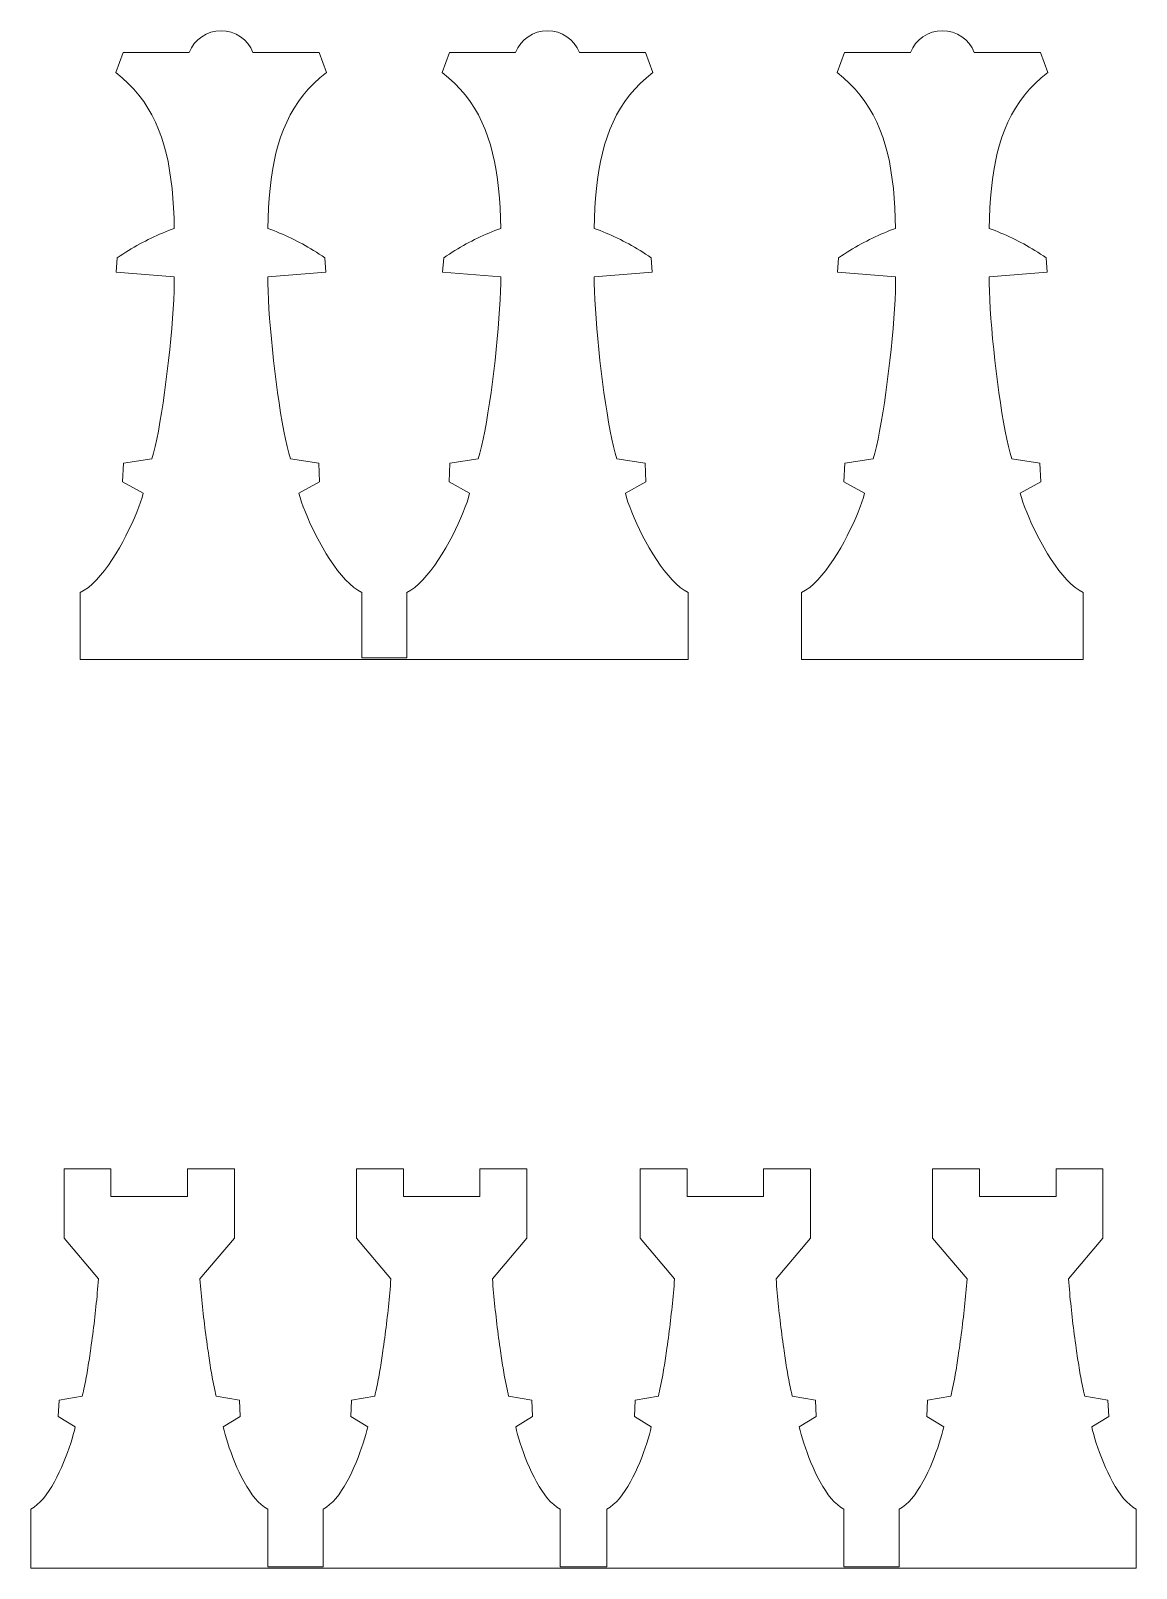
# Model space of a CAD drawing. Extents: x -85 to 527, y -293 to -76.
# Drawn here: x 122.3 to 265.2, y -292.9 to -94 of the extents above; entities that cross this region are included whole.
import ezdxf

# ---------------------------------------------------------------- set-up
doc = ezdxf.new("R2010")
doc.units = 0
doc.header["$MEASUREMENT"] = 0

# ---------------------------------------------------------------- blocks, each defined once
blk = doc.blocks.new('*E26')
at = {"color": 30, "linetype": 'Continuous', "lineweight": 0, "flags": 128}
blk.add_lwpolyline([(183.055064, -125.839157), (183.053254, -126.729221), (183.028416, -127.728026), (182.981861, -128.822487), (182.914899, -129.999519), (182.828842, -131.246038), (182.724999, -132.548959), (182.604682, -133.895199), (182.469202, -135.271673), (182.319869, -136.665295), (182.157993, -138.062982), (181.984887, -139.45165), (181.80186, -140.818213), (181.610224, -142.149587), (181.411289, -143.432689), (181.206365, -144.654432), (180.996764, -145.801734), (180.783797, -146.861509), (180.568774, -147.820672), (180.353006, -148.666141), (180.137803, -149.384829)], dxfattribs=at)
blk = doc.blocks.new('*E27')
at = {"color": 30, "linetype": 'Continuous', "lineweight": 0, "flags": 128}
blk.add_lwpolyline([(179.032917, -153.860087), (178.886583, -154.391729), (178.697604, -154.983485), (178.468522, -155.627265), (178.201882, -156.314975), (177.900227, -157.038524), (177.566101, -157.789819), (177.202047, -158.560768), (176.810609, -159.343278), (176.394331, -160.129257), (175.955755, -160.910614), (175.497427, -161.679255), (175.021888, -162.427089), (174.531684, -163.146024), (174.029356, -163.827966), (173.51745, -164.464824), (172.998509, -165.048505), (172.475075, -165.570918), (171.949694, -166.02397), (171.424908, -166.399568), (170.903261, -166.689621)], dxfattribs=at)
blk = doc.blocks.new('*E28')
at = {"color": 30, "linetype": 'Continuous', "lineweight": 0, "flags": 128}
blk.add_lwpolyline([(175.685792, -123.401918), (176.050402, -123.154997), (176.414201, -122.914938), (176.777391, -122.681589), (177.140176, -122.4548), (177.502758, -122.234422), (177.865339, -122.020304), (178.228124, -121.812295), (178.591314, -121.610246), (178.955113, -121.414007), (179.319723, -121.223426), (179.685347, -121.038355), (180.052188, -120.858641), (180.420449, -120.684137), (180.790333, -120.51469), (181.162041, -120.350151), (181.535779, -120.19037), (181.911747, -120.035196), (182.290149, -119.88448), (182.671188, -119.73807), (183.055066, -119.595817)], dxfattribs=at)
blk = doc.blocks.new('*E29')
at = {"color": 30, "linetype": 'Continuous', "lineweight": 0, "flags": 128}
blk.add_lwpolyline([(183.055066, -119.595817), (183.023291, -118.256228), (182.967176, -116.951787), (182.884695, -115.682455), (182.773818, -114.448196), (182.632517, -113.248971), (182.458765, -112.084742), (182.250532, -110.95547), (182.005791, -109.861119), (181.722514, -108.801649), (181.398671, -107.777023), (181.032236, -106.787203), (180.621179, -105.83215), (180.163473, -104.911828), (179.657089, -104.026197), (179.099999, -103.17522), (178.490175, -102.358859), (177.825588, -101.577075), (177.10421, -100.829831), (176.324014, -100.117089), (175.48297, -99.43881)], dxfattribs=at)
blk = doc.blocks.new('*E30')
at = {"color": 30, "linetype": 'Continuous', "lineweight": 0, "flags": 128}
blk.add_lwpolyline([(195.157101, -125.839157), (195.158911, -126.729221), (195.183749, -127.728026), (195.230304, -128.822487), (195.297266, -129.999519), (195.383323, -131.246038), (195.487166, -132.548959), (195.607483, -133.895199), (195.742963, -135.271673), (195.892296, -136.665295), (196.054172, -138.062982), (196.227278, -139.45165), (196.410305, -140.818213), (196.601941, -142.149587), (196.800876, -143.432689), (197.0058, -144.654432), (197.215401, -145.801734), (197.428368, -146.861509), (197.643391, -147.820672), (197.859159, -148.666141), (198.074362, -149.384829)], dxfattribs=at)
blk = doc.blocks.new('*E31')
at = {"color": 30, "linetype": 'Continuous', "lineweight": 0, "flags": 128}
blk.add_lwpolyline([(199.179248, -153.860087), (199.325582, -154.391729), (199.514561, -154.983485), (199.743643, -155.627265), (200.010283, -156.314975), (200.311938, -157.038524), (200.646064, -157.789819), (201.010118, -158.560768), (201.401556, -159.343278), (201.817834, -160.129257), (202.25641, -160.910614), (202.714738, -161.679255), (203.190277, -162.427089), (203.680481, -163.146024), (204.182809, -163.827966), (204.694715, -164.464824), (205.213656, -165.048505), (205.73709, -165.570918), (206.262471, -166.02397), (206.787257, -166.399568), (207.308904, -166.689621)], dxfattribs=at)
blk = doc.blocks.new('*E32')
at = {"color": 30, "linetype": 'Continuous', "lineweight": 0, "flags": 128}
blk.add_lwpolyline([(202.526373, -123.401918), (202.161763, -123.154997), (201.797964, -122.914938), (201.434774, -122.681589), (201.071989, -122.4548), (200.709407, -122.234422), (200.346826, -122.020304), (199.984041, -121.812295), (199.620851, -121.610246), (199.257052, -121.414007), (198.892442, -121.223426), (198.526818, -121.038355), (198.159977, -120.858641), (197.791716, -120.684137), (197.421832, -120.51469), (197.050124, -120.350151), (196.676386, -120.19037), (196.300418, -120.035196), (195.922016, -119.88448), (195.540977, -119.73807), (195.157099, -119.595817)], dxfattribs=at)
blk = doc.blocks.new('*E33')
at = {"color": 30, "linetype": 'Continuous', "lineweight": 0, "flags": 128}
blk.add_lwpolyline([(195.157099, -119.595817), (195.188874, -118.256228), (195.244989, -116.951787), (195.32747, -115.682455), (195.438347, -114.448196), (195.579648, -113.248971), (195.7534, -112.084742), (195.961633, -110.95547), (196.206374, -109.861119), (196.489651, -108.801649), (196.813493, -107.777023), (197.179929, -106.787203), (197.590986, -105.83215), (198.048692, -104.911828), (198.555076, -104.026197), (199.112166, -103.17522), (199.72199, -102.358859), (200.386577, -101.577075), (201.107955, -100.829831), (201.888151, -100.117089), (202.729195, -99.43881)], dxfattribs=at)
blk = doc.blocks.new('*E34')
at = {"color": 30, "linetype": 'Continuous', "lineweight": 0, "flags": 128}
blk.add_lwpolyline([(140.844747, -125.839157), (140.842937, -126.729221), (140.818099, -127.728026), (140.771544, -128.822487), (140.704582, -129.999519), (140.618525, -131.246038), (140.514682, -132.548959), (140.394365, -133.895199), (140.258884, -135.271673), (140.109551, -136.665295), (139.947676, -138.062982), (139.77457, -139.45165), (139.591543, -140.818213), (139.399906, -142.149587), (139.200971, -143.432689), (138.996048, -144.654432), (138.786447, -145.801734), (138.57348, -146.861509), (138.358457, -147.820672), (138.142688, -148.666141), (137.927486, -149.384829)], dxfattribs=at)
blk = doc.blocks.new('*E35')
at = {"color": 30, "linetype": 'Continuous', "lineweight": 0, "flags": 128}
blk.add_lwpolyline([(136.8226, -153.860087), (136.676266, -154.391729), (136.487287, -154.983485), (136.258205, -155.627265), (135.991565, -156.314975), (135.68991, -157.038524), (135.355784, -157.789819), (134.99173, -158.560768), (134.600292, -159.343278), (134.184014, -160.129257), (133.745438, -160.910614), (133.28711, -161.679255), (132.811571, -162.427089), (132.321367, -163.146024), (131.819039, -163.827966), (131.307133, -164.464824), (130.788192, -165.048505), (130.264758, -165.570918), (129.739377, -166.02397), (129.214591, -166.399568), (128.692944, -166.689621)], dxfattribs=at)
blk = doc.blocks.new('*E36')
at = {"color": 30, "linetype": 'Continuous', "lineweight": 0, "flags": 128}
blk.add_lwpolyline([(133.475475, -123.401918), (133.840085, -123.154997), (134.203884, -122.914938), (134.567074, -122.681589), (134.929858, -122.4548), (135.29244, -122.234422), (135.655022, -122.020304), (136.017807, -121.812295), (136.380997, -121.610246), (136.744796, -121.414007), (137.109406, -121.223426), (137.47503, -121.038355), (137.841871, -120.858641), (138.210132, -120.684137), (138.580015, -120.51469), (138.951724, -120.350151), (139.325461, -120.19037), (139.70143, -120.035196), (140.079832, -119.88448), (140.460871, -119.73807), (140.844749, -119.595817)], dxfattribs=at)
blk = doc.blocks.new('*E37')
at = {"color": 30, "linetype": 'Continuous', "lineweight": 0, "flags": 128}
blk.add_lwpolyline([(140.844749, -119.595817), (140.812974, -118.256228), (140.756859, -116.951787), (140.674378, -115.682455), (140.563501, -114.448196), (140.4222, -113.248971), (140.248448, -112.084742), (140.040215, -110.95547), (139.795474, -109.861119), (139.512196, -108.801649), (139.188354, -107.777023), (138.821919, -106.787203), (138.410862, -105.83215), (137.953156, -104.911828), (137.446772, -104.026197), (136.889682, -103.17522), (136.279857, -102.358859), (135.615271, -101.577075), (134.893893, -100.829831), (134.113697, -100.117089), (133.272653, -99.43881)], dxfattribs=at)
blk = doc.blocks.new('*E38')
at = {"color": 30, "linetype": 'Continuous', "lineweight": 0, "flags": 128}
blk.add_lwpolyline([(152.946784, -125.839157), (152.948594, -126.729221), (152.973432, -127.728026), (153.019987, -128.822487), (153.086949, -129.999519), (153.173006, -131.246038), (153.276849, -132.548959), (153.397166, -133.895199), (153.532646, -135.271673), (153.681979, -136.665295), (153.843855, -138.062982), (154.016961, -139.45165), (154.199988, -140.818213), (154.391624, -142.149587), (154.590559, -143.432689), (154.795483, -144.654432), (155.005084, -145.801734), (155.218051, -146.861509), (155.433074, -147.820672), (155.648842, -148.666141), (155.864045, -149.384829)], dxfattribs=at)
blk = doc.blocks.new('*E39')
at = {"color": 30, "linetype": 'Continuous', "lineweight": 0, "flags": 128}
blk.add_lwpolyline([(156.96893, -153.860087), (157.115264, -154.391729), (157.304244, -154.983485), (157.533325, -155.627265), (157.799965, -156.314975), (158.10162, -157.038524), (158.435747, -157.789819), (158.7998, -158.560768), (159.191238, -159.343278), (159.607517, -160.129257), (160.046092, -160.910614), (160.504421, -161.679255), (160.97996, -162.427089), (161.470164, -163.146024), (161.972492, -163.827966), (162.484398, -164.464824), (163.003339, -165.048505), (163.526773, -165.570918), (164.052154, -166.02397), (164.57694, -166.399568), (165.098587, -166.689621)], dxfattribs=at)
blk = doc.blocks.new('*E40')
at = {"color": 30, "linetype": 'Continuous', "lineweight": 0, "flags": 128}
blk.add_lwpolyline([(160.316056, -123.401918), (159.951446, -123.154997), (159.587647, -122.914938), (159.224457, -122.681589), (158.861672, -122.4548), (158.49909, -122.234422), (158.136508, -122.020304), (157.773724, -121.812295), (157.410533, -121.610246), (157.046735, -121.414007), (156.682125, -121.223426), (156.3165, -121.038355), (155.949659, -120.858641), (155.581398, -120.684137), (155.211515, -120.51469), (154.839806, -120.350151), (154.466069, -120.19037), (154.090101, -120.035196), (153.711699, -119.88448), (153.33066, -119.73807), (152.946782, -119.595817)], dxfattribs=at)
blk = doc.blocks.new('*E41')
at = {"color": 30, "linetype": 'Continuous', "lineweight": 0, "flags": 128}
blk.add_lwpolyline([(152.946782, -119.595817), (152.978557, -118.256228), (153.034672, -116.951787), (153.117153, -115.682455), (153.22803, -114.448196), (153.36933, -113.248971), (153.543083, -112.084742), (153.751315, -110.95547), (153.996056, -109.861119), (154.279334, -108.801649), (154.603176, -107.777023), (154.969612, -106.787203), (155.380668, -105.83215), (155.838375, -104.911828), (156.344759, -104.026197), (156.901849, -103.17522), (157.511673, -102.358859), (158.17626, -101.577075), (158.897638, -100.829831), (159.677834, -100.117089), (160.518878, -99.43881)], dxfattribs=at)
blk = doc.blocks.new('*E62')
at = {"color": 30, "linetype": 'Continuous', "lineweight": 0, "flags": 128}
blk.add_lwpolyline([(234.115622, -125.839157), (234.113812, -126.729221), (234.088974, -127.728026), (234.042419, -128.822487), (233.975457, -129.999519), (233.8894, -131.246038), (233.785557, -132.548959), (233.66524, -133.895199), (233.52976, -135.271673), (233.380427, -136.665295), (233.218551, -138.062982), (233.045445, -139.45165), (232.862418, -140.818213), (232.670782, -142.149587), (232.471847, -143.432689), (232.266923, -144.654432), (232.057322, -145.801734), (231.844355, -146.861509), (231.629332, -147.820672), (231.413564, -148.666141), (231.198361, -149.384829)], dxfattribs=at)
blk = doc.blocks.new('*E63')
at = {"color": 30, "linetype": 'Continuous', "lineweight": 0, "flags": 128}
blk.add_lwpolyline([(230.093476, -153.860087), (229.947142, -154.391729), (229.758163, -154.983485), (229.529081, -155.627265), (229.262441, -156.314975), (228.960786, -157.038524), (228.62666, -157.789819), (228.262606, -158.560768), (227.871168, -159.343278), (227.454889, -160.129257), (227.016314, -160.910614), (226.557985, -161.679255), (226.082447, -162.427089), (225.592242, -163.146024), (225.089915, -163.827966), (224.578008, -164.464824), (224.059067, -165.048505), (223.535634, -165.570918), (223.010252, -166.02397), (222.485466, -166.399568), (221.963819, -166.689621)], dxfattribs=at)
blk = doc.blocks.new('*E64')
at = {"color": 30, "linetype": 'Continuous', "lineweight": 0, "flags": 128}
blk.add_lwpolyline([(226.74635, -123.401918), (227.11096, -123.154997), (227.474759, -122.914938), (227.837949, -122.681589), (228.200734, -122.4548), (228.563316, -122.234422), (228.925898, -122.020304), (229.288682, -121.812295), (229.651873, -121.610246), (230.015671, -121.414007), (230.380281, -121.223426), (230.745906, -121.038355), (231.112747, -120.858641), (231.481008, -120.684137), (231.850891, -120.51469), (232.2226, -120.350151), (232.596337, -120.19037), (232.972305, -120.035196), (233.350707, -119.88448), (233.731746, -119.73807), (234.115624, -119.595817)], dxfattribs=at)
blk = doc.blocks.new('*E65')
at = {"color": 30, "linetype": 'Continuous', "lineweight": 0, "flags": 128}
blk.add_lwpolyline([(234.115624, -119.595817), (234.083849, -118.256228), (234.027734, -116.951787), (233.945253, -115.682455), (233.834376, -114.448196), (233.693076, -113.248971), (233.519323, -112.084742), (233.311091, -110.95547), (233.06635, -109.861119), (232.783072, -108.801649), (232.45923, -107.777023), (232.092795, -106.787203), (231.681738, -105.83215), (231.224032, -104.911828), (230.717648, -104.026197), (230.160558, -103.17522), (229.550733, -102.358859), (228.886147, -101.577075), (228.164769, -100.829831), (227.384573, -100.117089), (226.543529, -99.43881)], dxfattribs=at)
blk = doc.blocks.new('*E66')
at = {"color": 30, "linetype": 'Continuous', "lineweight": 0, "flags": 128}
blk.add_lwpolyline([(246.217659, -125.839157), (246.219469, -126.729221), (246.244307, -127.728026), (246.290862, -128.822487), (246.357824, -129.999519), (246.443881, -131.246038), (246.547724, -132.548959), (246.668041, -133.895199), (246.803522, -135.271673), (246.952855, -136.665295), (247.11473, -138.062982), (247.287836, -139.45165), (247.470863, -140.818213), (247.6625, -142.149587), (247.861435, -143.432689), (248.066358, -144.654432), (248.275959, -145.801734), (248.488926, -146.861509), (248.703949, -147.820672), (248.919718, -148.666141), (249.13492, -149.384829)], dxfattribs=at)
blk = doc.blocks.new('*E67')
at = {"color": 30, "linetype": 'Continuous', "lineweight": 0, "flags": 128}
blk.add_lwpolyline([(250.239806, -153.860087), (250.38614, -154.391729), (250.575119, -154.983485), (250.804201, -155.627265), (251.070841, -156.314975), (251.372496, -157.038524), (251.706622, -157.789819), (252.070676, -158.560768), (252.462114, -159.343278), (252.878392, -160.129257), (253.316968, -160.910614), (253.775297, -161.679255), (254.250835, -162.427089), (254.74104, -163.146024), (255.243367, -163.827966), (255.755273, -164.464824), (256.274215, -165.048505), (256.797648, -165.570918), (257.32303, -166.02397), (257.847816, -166.399568), (258.369463, -166.689621)], dxfattribs=at)
blk = doc.blocks.new('*E68')
at = {"color": 30, "linetype": 'Continuous', "lineweight": 0, "flags": 128}
blk.add_lwpolyline([(253.586931, -123.401918), (253.222321, -123.154997), (252.858522, -122.914938), (252.495332, -122.681589), (252.132548, -122.4548), (251.769966, -122.234422), (251.407384, -122.020304), (251.044599, -121.812295), (250.681409, -121.610246), (250.31761, -121.414007), (249.953, -121.223426), (249.587376, -121.038355), (249.220535, -120.858641), (248.852274, -120.684137), (248.482391, -120.51469), (248.110682, -120.350151), (247.736945, -120.19037), (247.360976, -120.035196), (246.982574, -119.88448), (246.601535, -119.73807), (246.217657, -119.595817)], dxfattribs=at)
blk = doc.blocks.new('*E69')
at = {"color": 30, "linetype": 'Continuous', "lineweight": 0, "flags": 128}
blk.add_lwpolyline([(246.217657, -119.595817), (246.249432, -118.256228), (246.305547, -116.951787), (246.388028, -115.682455), (246.498905, -114.448196), (246.640206, -113.248971), (246.813958, -112.084742), (247.022191, -110.95547), (247.266932, -109.861119), (247.55021, -108.801649), (247.874052, -107.777023), (248.240487, -106.787203), (248.651544, -105.83215), (249.10925, -104.911828), (249.615634, -104.026197), (250.172724, -103.17522), (250.782549, -102.358859), (251.447135, -101.577075), (252.168513, -100.829831), (252.948709, -100.117089), (253.789753, -99.43881)], dxfattribs=at)

msp = doc.modelspace()

# ---------------------------------------------------------------- linework, layer by layer
at = {"color": 30, "linetype": 'Continuous', "lineweight": 0}
for p, q in [((134.219165, -96.848981), (133.272653, -99.43881)), ((142.776615, -96.848981), (134.219165, -96.848981)), ((151.014916, -96.848981), (159.572365, -96.848981)), ((159.572365, -96.848981), (160.518878, -99.43881)), ((176.429483, -96.848981), (175.48297, -99.43881)), ((184.986932, -96.848981), (176.429483, -96.848981)), ((193.225233, -96.848981), (201.782683, -96.848981)), ((201.782683, -96.848981), (202.729195, -99.43881)), ((227.490041, -96.848981), (226.543529, -99.43881)), ((236.04749, -96.848981), (227.490041, -96.848981)), ((244.285791, -96.848981), (252.843241, -96.848981)), ((252.843241, -96.848981), (253.789753, -99.43881)), ((133.340259, -125.271582), (133.475475, -123.401918)), ((140.844747, -125.839157), (133.340259, -125.271582)), ((152.946784, -125.839157), (160.451272, -125.271582)), ((160.451272, -125.271582), (160.316056, -123.401918)), ((175.550576, -125.271582), (175.685792, -123.401918)), ((183.055064, -125.839157), (175.550576, -125.271582)), ((195.157101, -125.839157), (202.661589, -125.271582)), ((202.661589, -125.271582), (202.526373, -123.401918)), ((226.611134, -125.271582), (226.74635, -123.401918)), ((234.115622, -125.839157), (226.611134, -125.271582)), ((246.217659, -125.839157), (253.722148, -125.271582)), ((253.722148, -125.271582), (253.586931, -123.401918)), ((134.161655, -152.363063), (134.274531, -149.947597)), ((134.274531, -149.947597), (137.927486, -149.384829)), ((159.517, -149.947597), (155.864045, -149.384829)), ((159.629876, -152.363063), (159.517, -149.947597)), ((176.371972, -152.363063), (176.484848, -149.947597)), ((176.484848, -149.947597), (180.137803, -149.384829)), ((201.727317, -149.947597), (198.074362, -149.384829)), ((201.840193, -152.363063), (201.727317, -149.947597)), ((227.432531, -152.363063), (227.545407, -149.947597)), ((227.545407, -149.947597), (231.198361, -149.384829)), ((252.787875, -149.947597), (249.13492, -149.384829)), ((252.900751, -152.363063), (252.787875, -149.947597)), ((136.8226, -153.860087), (134.161655, -152.363063)), ((156.96893, -153.860087), (159.629876, -152.363063)), ((179.032917, -153.860087), (176.371972, -152.363063)), ((199.179248, -153.860087), (201.840193, -152.363063)), ((230.093476, -153.860087), (227.432531, -152.363063)), ((250.239806, -153.860087), (252.900751, -152.363063)), ((128.692944, -175.334092), (128.692944, -166.689621)), ((165.098587, -175.134092), (165.098587, -166.689621)), ((170.903261, -175.134092), (170.903261, -166.689621)), ((207.308904, -175.334092), (207.308904, -166.689621)), ((221.963819, -175.334092), (221.963819, -166.689621)), ((258.369463, -175.334092), (258.369463, -166.689621)), ((146.895765, -175.334092), (128.692944, -175.334092)), ((146.895765, -175.334092), (165.098587, -175.334092)), ((165.098587, -175.134092), (170.903261, -175.134092)), ((170.903261, -175.334092), (165.098587, -175.334092)), ((189.106083, -175.334092), (170.903261, -175.334092)), ((189.106083, -175.334092), (207.308904, -175.334092)), ((240.166641, -175.334092), (221.963819, -175.334092)), ((240.166641, -175.334092), (258.369463, -175.334092)), ((132.657397, -241.248538), (126.590903, -241.248538)), ((126.590903, -241.248538), (126.590903, -250.208618)), ((132.657397, -244.806217), (132.657397, -241.248538)), ((142.561878, -244.806217), (142.561878, -241.248538)), ((142.561878, -241.248538), (148.628372, -241.248538)), ((148.628372, -241.248538), (148.628372, -250.208618)), ((170.471803, -241.248538), (164.405309, -241.248538)), ((164.405309, -241.248538), (164.405309, -250.208618)), ((170.471803, -244.806217), (170.471803, -241.248538)), ((180.376284, -244.806217), (180.376284, -241.248538)), ((180.376284, -241.248538), (186.442778, -241.248538)), ((186.442778, -241.248538), (186.442778, -250.208618)), ((207.147296, -241.248538), (201.080802, -241.248538)), ((201.080802, -241.248538), (201.080802, -250.208618)), ((207.147296, -244.806217), (207.147296, -241.248538)), ((217.051777, -244.806217), (217.051777, -241.248538)), ((217.051777, -241.248538), (223.118271, -241.248538)), ((223.118271, -241.248538), (223.118271, -250.208618)), ((244.961703, -241.248538), (238.895209, -241.248538)), ((238.895209, -241.248538), (238.895209, -250.208618)), ((244.961703, -244.806217), (244.961703, -241.248538)), ((254.866184, -244.806217), (254.866184, -241.248538)), ((254.866184, -241.248538), (260.932678, -241.248538)), ((260.932678, -241.248538), (260.932678, -250.208618)), ((137.609638, -244.806217), (132.657397, -244.806217)), ((137.609638, -244.806217), (142.561878, -244.806217)), ((175.424044, -244.806217), (170.471803, -244.806217)), ((175.424044, -244.806217), (180.376284, -244.806217)), ((212.099537, -244.806217), (207.147296, -244.806217)), ((212.099537, -244.806217), (217.051777, -244.806217)), ((249.913944, -244.806217), (244.961703, -244.806217)), ((249.913944, -244.806217), (254.866184, -244.806217)), ((126.590903, -250.208618), (131.047919, -255.479254)), ((148.628372, -250.208618), (144.171356, -255.479254)), ((164.405309, -250.208618), (168.862325, -255.479254)), ((186.442778, -250.208618), (181.985762, -255.479254)), ((201.080802, -250.208618), (205.537818, -255.479254)), ((223.118271, -250.208618), (218.661255, -255.479254)), ((238.895209, -250.208618), (243.352225, -255.479254)), ((260.932678, -250.208618), (256.475662, -255.479254)), ((125.851862, -273.293249), (125.944717, -271.152053)), ((125.944717, -271.152053), (128.949725, -270.653187)), ((149.274558, -271.152053), (146.26955, -270.653187)), ((149.367413, -273.293249), (149.274558, -271.152053)), ((163.666268, -273.293249), (163.759123, -271.152053)), ((163.759123, -271.152053), (166.764131, -270.653187)), ((187.088965, -271.152053), (184.083956, -270.653187)), ((187.181819, -273.293249), (187.088965, -271.152053)), ((200.341761, -273.293249), (200.434616, -271.152053)), ((200.434616, -271.152053), (203.439624, -270.653187)), ((223.764457, -271.152053), (220.759449, -270.653187)), ((223.857312, -273.293249), (223.764457, -271.152053)), ((238.156168, -273.293249), (238.249023, -271.152053)), ((238.249023, -271.152053), (241.254031, -270.653187)), ((261.578865, -271.152053), (258.573856, -270.653187)), ((261.671719, -273.293249), (261.578865, -271.152053)), ((128.040819, -274.620289), (125.851862, -273.293249)), ((147.178456, -274.620289), (149.367413, -273.293249)), ((165.855225, -274.620289), (163.666268, -273.293249)), ((184.992862, -274.620289), (187.181819, -273.293249)), ((202.530718, -274.620289), (200.341761, -273.293249)), ((221.668355, -274.620289), (223.857312, -273.293249)), ((240.345125, -274.620289), (238.156168, -273.293249)), ((259.482762, -274.620289), (261.671719, -273.293249)), ((122.28865, -292.900767), (122.28865, -285.237856)), ((152.930626, -292.700767), (152.930626, -285.237856)), ((160.103056, -292.700767), (160.103056, -285.237856)), ((190.745032, -292.700767), (190.745032, -285.237856)), ((196.778549, -292.700767), (196.778549, -285.237856)), ((227.420525, -292.700767), (227.420525, -285.237856)), ((234.592956, -292.700767), (234.592956, -285.237856)), ((265.234932, -292.900767), (265.234932, -285.237856)), ((137.609638, -292.900767), (122.28865, -292.900767)), ((137.609638, -292.900767), (152.930626, -292.900767)), ((152.930626, -292.700767), (160.103056, -292.700767)), ((160.103056, -292.900767), (152.930626, -292.900767)), ((175.424044, -292.900767), (160.103056, -292.900767)), ((175.424044, -292.900767), (190.745032, -292.900767)), ((190.745032, -292.700767), (196.778549, -292.700767)), ((196.778549, -292.900767), (190.745032, -292.900767)), ((212.099537, -292.900767), (196.778549, -292.900767)), ((212.099537, -292.900767), (227.420525, -292.900767)), ((227.420525, -292.700767), (234.592956, -292.700767)), ((234.592956, -292.900767), (227.420525, -292.900767)), ((249.913944, -292.900767), (234.592956, -292.900767)), ((249.913944, -292.900767), (265.234932, -292.900767))]:
    msp.add_line(p, q, dxfattribs=at)
at = {"color": 30, "linetype": 'Continuous', "lineweight": 0, "flags": 128}
for points in [[(131.047919, -255.479254), (131.012122, -255.928749), (130.974875, -256.378134), (130.936179, -256.827401), (130.896034, -257.276543), (130.854442, -257.725552), (130.811404, -258.17442), (130.76692, -258.623139), (130.720991, -259.071701), (130.673618, -259.520098), (130.624802, -259.968323), (130.574545, -260.416367), (130.522845, -260.864222), (130.469706, -261.311881), (130.415127, -261.759336), (130.359109, -262.206579), (130.301654, -262.653602), (130.242761, -263.100397), (130.182433, -263.546956), (130.120669, -263.993271), (130.057471, -264.439335), (130.010096, -264.768616), (129.963038, -265.092633), (129.916105, -265.411938), (129.869102, -265.727081), (129.821836, -266.038613), (129.774114, -266.347087), (129.725743, -266.653053), (129.676527, -266.957062), (129.626275, -267.259666), (129.574792, -267.561415), (129.521886, -267.862861), (129.467362, -268.164556), (129.411027, -268.467049), (129.352688, -268.770893), (129.292151, -269.076639), (129.229223, -269.384838), (129.163709, -269.696041), (129.095418, -270.010799), (129.024154, -270.329664), (128.949725, -270.653187)], [(144.171356, -255.479254), (144.207153, -255.928749), (144.2444, -256.378134), (144.283097, -256.827401), (144.323241, -257.276543), (144.364833, -257.725552), (144.407871, -258.17442), (144.452356, -258.623139), (144.498284, -259.071701), (144.545657, -259.520098), (144.594473, -259.968323), (144.644731, -260.416367), (144.69643, -260.864222), (144.749569, -261.311881), (144.804148, -261.759336), (144.860166, -262.206579), (144.917622, -262.653602), (144.976514, -263.100397), (145.036842, -263.546956), (145.098606, -263.993271), (145.161804, -264.439335), (145.209179, -264.768616), (145.256237, -265.092633), (145.30317, -265.411938), (145.350173, -265.727081), (145.397439, -266.038613), (145.445161, -266.347087), (145.493533, -266.653053), (145.542748, -266.957062), (145.593, -267.259666), (145.644483, -267.561415), (145.697389, -267.862861), (145.751913, -268.164556), (145.808248, -268.467049), (145.866587, -268.770893), (145.927124, -269.076639), (145.990052, -269.384838), (146.055566, -269.696041), (146.123858, -270.010799), (146.195121, -270.329664), (146.26955, -270.653187)], [(168.862325, -255.479254), (168.826528, -255.928749), (168.789281, -256.378134), (168.750585, -256.827401), (168.71044, -257.276543), (168.668848, -257.725552), (168.62581, -258.17442), (168.581326, -258.623139), (168.535397, -259.071701), (168.488024, -259.520098), (168.439208, -259.968323), (168.388951, -260.416367), (168.337251, -260.864222), (168.284112, -261.311881), (168.229533, -261.759336), (168.173515, -262.206579), (168.11606, -262.653602), (168.057167, -263.100397), (167.996839, -263.546956), (167.935075, -263.993271), (167.871877, -264.439335), (167.824502, -264.768616), (167.777445, -265.092633), (167.730511, -265.411938), (167.683508, -265.727081), (167.636243, -266.038613), (167.588521, -266.347087), (167.540149, -266.653053), (167.490933, -266.957062), (167.440681, -267.259666), (167.389199, -267.561415), (167.336292, -267.862861), (167.281768, -268.164556), (167.225434, -268.467049), (167.167094, -268.770893), (167.106557, -269.076639), (167.043629, -269.384838), (166.978116, -269.696041), (166.909824, -270.010799), (166.83856, -270.329664), (166.764131, -270.653187)], [(181.985762, -255.479254), (182.021559, -255.928749), (182.058806, -256.378134), (182.097503, -256.827401), (182.137647, -257.276543), (182.179239, -257.725552), (182.222278, -258.17442), (182.266762, -258.623139), (182.31269, -259.071701), (182.360063, -259.520098), (182.408879, -259.968323), (182.459137, -260.416367), (182.510836, -260.864222), (182.563975, -261.311881), (182.618554, -261.759336), (182.674572, -262.206579), (182.732028, -262.653602), (182.79092, -263.100397), (182.851248, -263.546956), (182.913012, -263.993271), (182.97621, -264.439335), (183.023585, -264.768616), (183.070643, -265.092633), (183.117576, -265.411938), (183.164579, -265.727081), (183.211845, -266.038613), (183.259567, -266.347087), (183.307939, -266.653053), (183.357154, -266.957062), (183.407406, -267.259666), (183.458889, -267.561415), (183.511795, -267.862861), (183.566319, -268.164556), (183.622654, -268.467049), (183.680993, -268.770893), (183.74153, -269.076639), (183.804458, -269.384838), (183.869972, -269.696041), (183.938264, -270.010799), (184.009527, -270.329664), (184.083956, -270.653187)], [(205.537818, -255.479254), (205.502021, -255.928749), (205.464774, -256.378134), (205.426078, -256.827401), (205.385933, -257.276543), (205.344341, -257.725552), (205.301303, -258.17442), (205.256819, -258.623139), (205.21089, -259.071701), (205.163517, -259.520098), (205.114701, -259.968323), (205.064444, -260.416367), (205.012744, -260.864222), (204.959605, -261.311881), (204.905026, -261.759336), (204.849008, -262.206579), (204.791553, -262.653602), (204.73266, -263.100397), (204.672332, -263.546956), (204.610568, -263.993271), (204.54737, -264.439335), (204.499995, -264.768616), (204.452937, -265.092633), (204.406004, -265.411938), (204.359001, -265.727081), (204.311735, -266.038613), (204.264013, -266.347087), (204.215642, -266.653053), (204.166426, -266.957062), (204.116174, -267.259666), (204.064691, -267.561415), (204.011785, -267.862861), (203.957261, -268.164556), (203.900926, -268.467049), (203.842587, -268.770893), (203.78205, -269.076639), (203.719122, -269.384838), (203.653608, -269.696041), (203.585317, -270.010799), (203.514053, -270.329664), (203.439624, -270.653187)], [(218.661255, -255.479254), (218.697052, -255.928749), (218.734299, -256.378134), (218.772996, -256.827401), (218.81314, -257.276543), (218.854732, -257.725552), (218.89777, -258.17442), (218.942255, -258.623139), (218.988183, -259.071701), (219.035556, -259.520098), (219.084372, -259.968323), (219.13463, -260.416367), (219.186329, -260.864222), (219.239468, -261.311881), (219.294047, -261.759336), (219.350065, -262.206579), (219.407521, -262.653602), (219.466413, -263.100397), (219.526741, -263.546956), (219.588505, -263.993271), (219.651703, -264.439335), (219.699078, -264.768616), (219.746136, -265.092633), (219.793069, -265.411938), (219.840072, -265.727081), (219.887338, -266.038613), (219.93506, -266.347087), (219.983432, -266.653053), (220.032647, -266.957062), (220.082899, -267.259666), (220.134382, -267.561415), (220.187288, -267.862861), (220.241812, -268.164556), (220.298147, -268.467049), (220.356486, -268.770893), (220.417023, -269.076639), (220.479951, -269.384838), (220.545465, -269.696041), (220.613757, -270.010799), (220.68502, -270.329664), (220.759449, -270.653187)], [(243.352225, -255.479254), (243.316428, -255.928749), (243.279181, -256.378134), (243.240485, -256.827401), (243.20034, -257.276543), (243.158748, -257.725552), (243.11571, -258.17442), (243.071226, -258.623139), (243.025297, -259.071701), (242.977924, -259.520098), (242.929108, -259.968323), (242.878851, -260.416367), (242.827151, -260.864222), (242.774012, -261.311881), (242.719433, -261.759336), (242.663415, -262.206579), (242.60596, -262.653602), (242.547067, -263.100397), (242.486739, -263.546956), (242.424975, -263.993271), (242.361777, -264.439335), (242.314402, -264.768616), (242.267345, -265.092633), (242.220411, -265.411938), (242.173408, -265.727081), (242.126143, -266.038613), (242.078421, -266.347087), (242.030049, -266.653053), (241.980833, -266.957062), (241.930581, -267.259666), (241.879099, -267.561415), (241.826192, -267.862861), (241.771668, -268.164556), (241.715334, -268.467049), (241.656994, -268.770893), (241.596457, -269.076639), (241.533529, -269.384838), (241.468016, -269.696041), (241.399724, -270.010799), (241.32846, -270.329664), (241.254031, -270.653187)], [(256.475662, -255.479254), (256.511459, -255.928749), (256.548706, -256.378134), (256.587403, -256.827401), (256.627547, -257.276543), (256.669139, -257.725552), (256.712178, -258.17442), (256.756662, -258.623139), (256.80259, -259.071701), (256.849963, -259.520098), (256.898779, -259.968323), (256.949037, -260.416367), (257.000736, -260.864222), (257.053875, -261.311881), (257.108454, -261.759336), (257.164472, -262.206579), (257.221928, -262.653602), (257.28082, -263.100397), (257.341148, -263.546956), (257.402912, -263.993271), (257.46611, -264.439335), (257.513485, -264.768616), (257.560543, -265.092633), (257.607476, -265.411938), (257.654479, -265.727081), (257.701745, -266.038613), (257.749467, -266.347087), (257.797839, -266.653053), (257.847054, -266.957062), (257.897306, -267.259666), (257.948789, -267.561415), (258.001695, -267.862861), (258.056219, -268.164556), (258.112554, -268.467049), (258.170893, -268.770893), (258.23143, -269.076639), (258.294358, -269.384838), (258.359872, -269.696041), (258.428164, -270.010799), (258.499427, -270.329664), (258.573856, -270.653187)], [(128.040819, -274.620289), (127.927224, -275.086089), (127.791176, -275.594983), (127.633365, -276.14093), (127.45448, -276.71789), (127.25521, -277.319822), (127.036245, -277.940685), (126.798273, -278.57444), (126.541985, -279.215045), (126.268068, -279.85646), (125.977212, -280.492643), (125.670107, -281.117556), (125.347442, -281.725156), (125.009905, -282.309404), (124.658187, -282.864259), (124.292975, -283.38368), (123.914961, -283.861626), (123.524831, -284.292058), (123.123277, -284.668934), (122.710987, -284.986213), (122.28865, -285.237856)], [(147.178456, -274.620289), (147.292051, -275.086089), (147.428099, -275.594983), (147.58591, -276.14093), (147.764795, -276.71789), (147.964065, -277.319822), (148.18303, -277.940685), (148.421002, -278.57444), (148.677291, -279.215045), (148.951207, -279.85646), (149.242063, -280.492643), (149.549168, -281.117556), (149.871833, -281.725156), (150.20937, -282.309404), (150.561088, -282.864259), (150.9263, -283.38368), (151.304315, -283.861626), (151.694444, -284.292058), (152.095998, -284.668934), (152.508288, -284.986213), (152.930626, -285.237856)], [(165.855225, -274.620289), (165.74163, -275.086089), (165.605582, -275.594983), (165.447771, -276.14093), (165.268886, -276.71789), (165.069616, -277.319822), (164.850651, -277.940685), (164.61268, -278.57444), (164.356391, -279.215045), (164.082474, -279.85646), (163.791618, -280.492643), (163.484513, -281.117556), (163.161848, -281.725156), (162.824311, -282.309404), (162.472593, -282.864259), (162.107382, -283.38368), (161.729367, -283.861626), (161.339237, -284.292058), (160.937683, -284.668934), (160.525393, -284.986213), (160.103056, -285.237856)], [(184.992862, -274.620289), (185.106457, -275.086089), (185.242505, -275.594983), (185.400316, -276.14093), (185.579201, -276.71789), (185.778471, -277.319822), (185.997436, -277.940685), (186.235408, -278.57444), (186.491697, -279.215045), (186.765613, -279.85646), (187.056469, -280.492643), (187.363574, -281.117556), (187.686239, -281.725156), (188.023776, -282.309404), (188.375494, -282.864259), (188.740706, -283.38368), (189.118721, -283.861626), (189.50885, -284.292058), (189.910404, -284.668934), (190.322695, -284.986213), (190.745032, -285.237856)], [(202.530718, -274.620289), (202.417123, -275.086089), (202.281075, -275.594983), (202.123264, -276.14093), (201.944379, -276.71789), (201.745109, -277.319822), (201.526144, -277.940685), (201.288172, -278.57444), (201.031884, -279.215045), (200.757967, -279.85646), (200.467111, -280.492643), (200.160006, -281.117556), (199.837341, -281.725156), (199.499804, -282.309404), (199.148086, -282.864259), (198.782874, -283.38368), (198.40486, -283.861626), (198.01473, -284.292058), (197.613176, -284.668934), (197.200886, -284.986213), (196.778549, -285.237856)], [(221.668355, -274.620289), (221.78195, -275.086089), (221.917998, -275.594983), (222.075809, -276.14093), (222.254694, -276.71789), (222.453964, -277.319822), (222.672929, -277.940685), (222.910901, -278.57444), (223.16719, -279.215045), (223.441106, -279.85646), (223.731962, -280.492643), (224.039067, -281.117556), (224.361732, -281.725156), (224.699269, -282.309404), (225.050987, -282.864259), (225.416199, -283.38368), (225.794214, -283.861626), (226.184343, -284.292058), (226.585897, -284.668934), (226.998187, -284.986213), (227.420525, -285.237856)], [(240.345125, -274.620289), (240.23153, -275.086089), (240.095482, -275.594983), (239.937671, -276.14093), (239.758786, -276.71789), (239.559516, -277.319822), (239.340551, -277.940685), (239.10258, -278.57444), (238.846291, -279.215045), (238.572374, -279.85646), (238.281518, -280.492643), (237.974413, -281.117556), (237.651748, -281.725156), (237.314211, -282.309404), (236.962493, -282.864259), (236.597282, -283.38368), (236.219267, -283.861626), (235.829137, -284.292058), (235.427583, -284.668934), (235.015293, -284.986213), (234.592956, -285.237856)], [(259.482762, -274.620289), (259.596357, -275.086089), (259.732405, -275.594983), (259.890216, -276.14093), (260.069101, -276.71789), (260.268371, -277.319822), (260.487336, -277.940685), (260.725308, -278.57444), (260.981597, -279.215045), (261.255513, -279.85646), (261.546369, -280.492643), (261.853474, -281.117556), (262.176139, -281.725156), (262.513676, -282.309404), (262.865394, -282.864259), (263.230606, -283.38368), (263.608621, -283.861626), (263.99875, -284.292058), (264.400304, -284.668934), (264.812595, -284.986213), (265.234932, -285.237856)]]:
    msp.add_lwpolyline(points, dxfattribs=at)
at = {"color": 30, "linetype": 'Continuous', "lineweight": 0}
for centre, start_param, end_param in [((146.895765, -98.370431), 1.5707963705, 2.7837209702), ((146.895765, -98.370431), 0.3578718007, 1.5707963705), ((189.106083, -98.370431), 1.5707963705, 2.7837209702), ((189.106083, -98.370431), 0.3578718007, 1.5707963705), ((240.166641, -98.370431), 1.5707963705, 2.7837209702), ((240.166641, -98.370431), 0.3578718007, 1.5707963705)]:
    msp.add_ellipse(centre, major_axis=(4.397774, 0), ratio=0.987659, start_param=start_param, end_param=end_param, dxfattribs=at)

# ---------------------------------------------------------------- block references
at = {"color": 30, "linetype": 'Continuous'}
for name in ['*E37', '*E41', '*E29', '*E33', '*E65', '*E69', '*E36', '*E40', '*E28', '*E32', '*E64', '*E68', '*E34', '*E38', '*E26', '*E30', '*E62', '*E66', '*E35', '*E39', '*E27', '*E31', '*E63', '*E67']:
    msp.add_blockref(name, (0, 0), dxfattribs=at)

doc.saveas('drawing.dxf')
